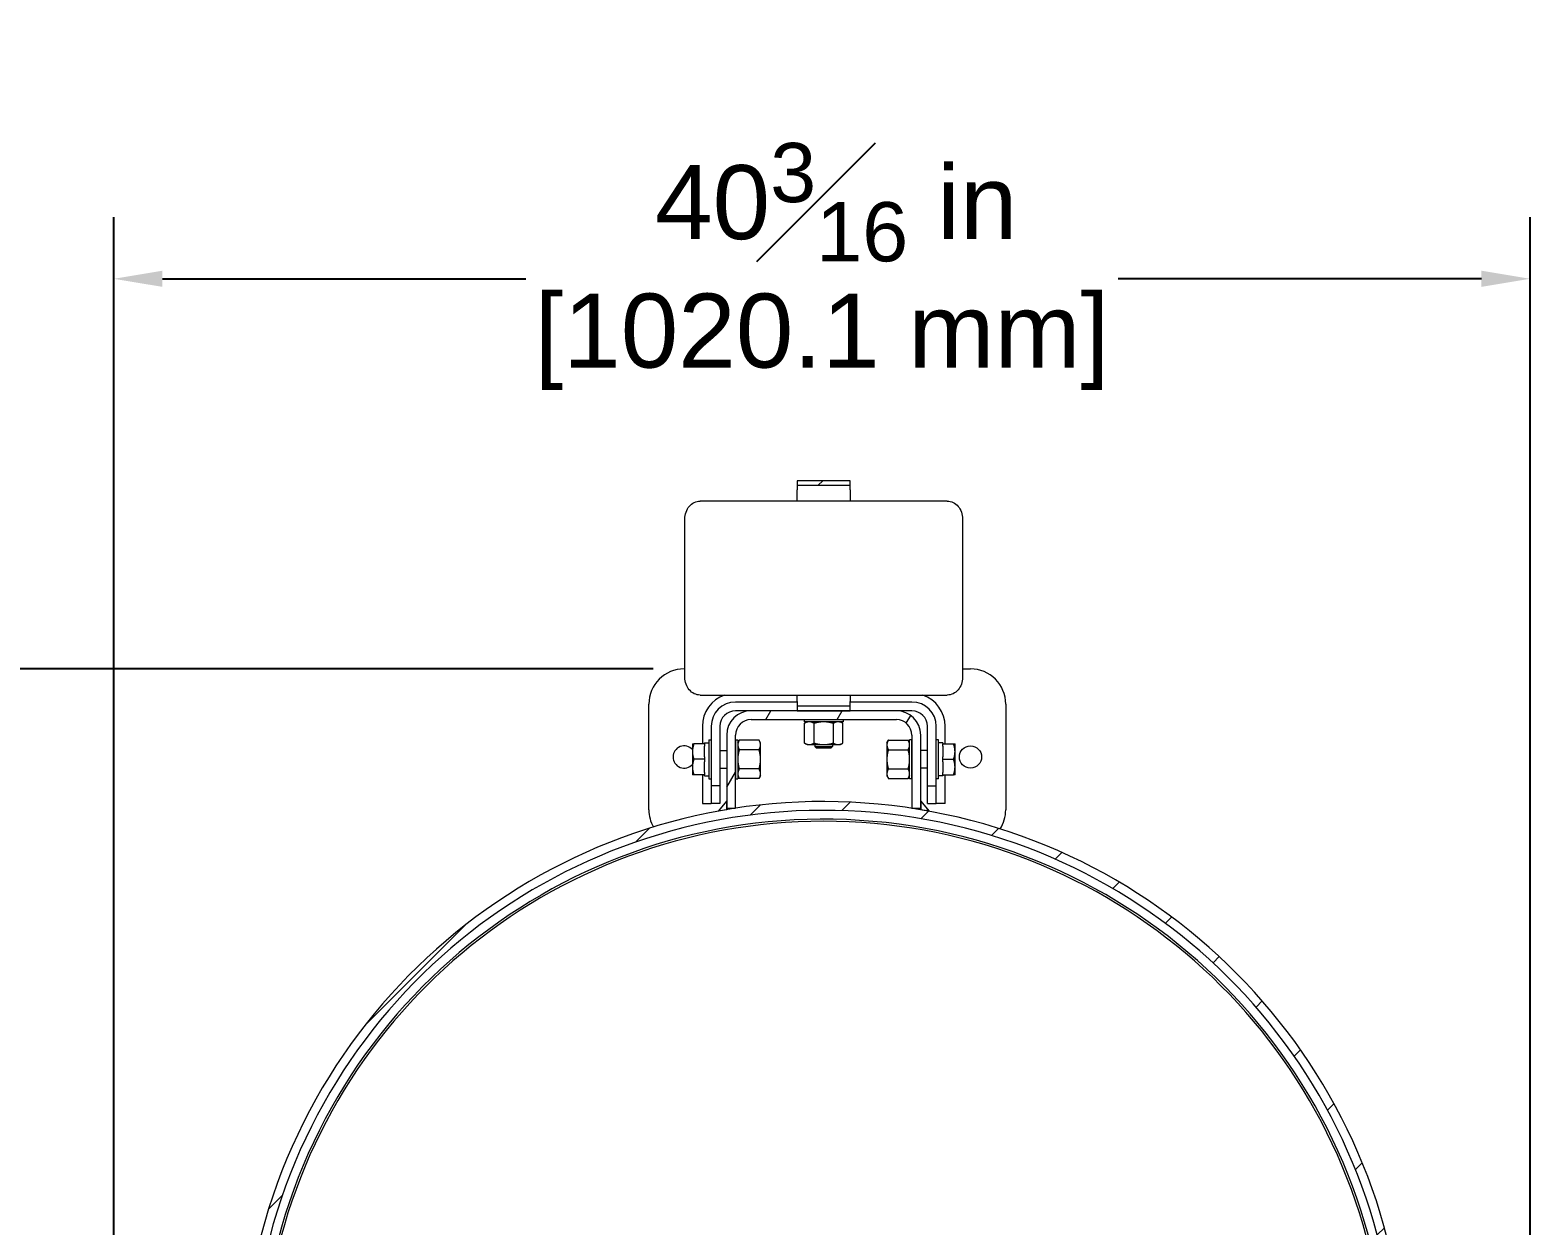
# Model space of a CAD drawing. Header units: inches. Extents: x 17 to 469, y 7 to 301.
# Drawn here: x 202.15 to 244.69, y 210.94 to 244.85 of the extents above; entities that cross this region are included whole.
import ezdxf

# ---------------------------------------------------------------- set-up
doc = ezdxf.new("R2010")
doc.units = ezdxf.units.IN
doc.header["$LTSCALE"] = 14
doc.header["$MEASUREMENT"] = 0
for name, color, linetype, lineweight in [('Dimension (ANSI)', 7, 'Continuous', 25), ('Hatch', 7, 'Continuous', 18), ('Visible', 7, 'Continuous', 18)]:
    doc.layers.add(name, color=color, linetype=linetype, lineweight=lineweight)
doc.styles.add('MEMCOR Medium', font='arial.ttf')
doc.dimstyles.new('Default (ANSI)', dxfattribs={"dimscale": 14, "dimtxt": 0.15, "dimasz": 0.098425, "dimexe": 0.125, "dimexo": 0.0625, "dimgap": 0.031496, "dimtad": 0, "dimtih": 1, "dimtoh": 1, "dimdec": 4, "dimrnd": 1e-08, "dimzin": 3, "dimdsep": 46, "dimlunit": 5, "dimtxsty": 'MEMCOR Medium', "dimcen": 0.09, "dimdle": 0.393701, "dimclrd": 256, "dimclre": 256, "dimclrt": 256, "dimadec": 0, "dimazin": 1, "dimtfac": 0.8, "dimtofl": 0, "dimtmove": 0, "dimatfit": 3, "dimfxl": 1, "dimfrac": 1, "dimtolj": 1, "dimtzin": 4, "dimlwd": -1, "dimlwe": -1, "dimarcsym": 0})

# ---------------------------------------------------------------- blocks, each defined once
blk = doc.blocks.new('*D30')
at = {"layer": 'Defpoints', "color": 0, "transparency": 16777216}
for p in [(244.691, 237.789), (204.529, 200.792), (244.691, 200.616)]:
    blk.add_point(p, dxfattribs=at)
at = {"layer": 'Dimension (ANSI)', "transparency": 16777216}
for p, q in [((204.529, 201.667), (204.529, 239.539)), ((244.691, 201.491), (244.691, 239.539)), ((205.907, 237.789), (216.211, 237.789)), ((243.313, 237.789), (233.009, 237.789))]:
    blk.add_line(p, q, dxfattribs=at)
for points in [[(205.907, 238.019), (205.907, 237.56), (204.529, 237.789)], [(243.313, 238.019), (243.313, 237.56), (244.691, 237.789)]]:
    blk.add_solid(points, dxfattribs=at)
at = {"layer": 'Dimension (ANSI)', "transparency": 16777216, "char_height": 2.1, "attachment_point": 5, "style": 'MEMCOR Medium'}
for s, insert in [('\\A1; 40{\\H0.8x;\\S3#16;} in', (224.61, 239.964)), ('\\A1;[1020.1 mm]', (224.61, 236.003))]:
    blk.add_mtext(s, dxfattribs=dict(at, insert=insert))
blk = doc.blocks.new('*D31')
at = {"layer": 'Defpoints', "color": 0, "transparency": 16777216}
for p in [(191.754, 226.72), (220.702, 226.72), (209.589, 192.028)]:
    blk.add_point(p, dxfattribs=at)
at = {"layer": 'Dimension (ANSI)', "transparency": 16777216}
for p, q in [((219.827, 226.72), (190.004, 226.72)), ((191.754, 225.343), (191.754, 213.322)), ((191.754, 193.406), (191.754, 205.427)), ((208.714, 192.028), (190.004, 192.028))]:
    blk.add_line(p, q, dxfattribs=at)
for points in [[(191.524, 225.343), (191.983, 225.343), (191.754, 226.72)], [(191.524, 193.406), (191.983, 193.406), (191.754, 192.028)]]:
    blk.add_solid(points, dxfattribs=at)
at = {"layer": 'Dimension (ANSI)', "transparency": 16777216, "char_height": 2.1, "attachment_point": 5, "style": 'MEMCOR Medium'}
for s, insert in [('\\A1; 34{\\H0.8x;\\S11#16;} in', (191.754, 211.535)), ('\\A1;[881.2 mm]', (191.754, 207.587))]:
    blk.add_mtext(s, dxfattribs=dict(at, insert=insert))

msp = doc.modelspace()

# ---------------------------------------------------------------- hatches: boundary and pattern name
at = {"layer": 'Hatch'}
h = msp.add_hatch(dxfattribs=at)
h.set_pattern_fill('ANSI31', color=256, scale=14, style=0)
h.paths.add_polyline_path([(223.91078, 225.53046), (225.41078, 225.53046), (225.41078, 225.66046), (223.91078, 225.66046)])
h.paths.add_polyline_path([(223.91078, 232.05938), (223.91078, 231.92938), (225.41078, 231.92938), (225.41078, 232.05938)])
h = msp.add_hatch(dxfattribs=at)
h.set_pattern_fill('ANSI31', color=256, scale=14, angle=15, style=0)
edge = h.paths.add_edge_path()
edge.add_line((227.16078, 222.7644), (227.41078, 222.7644))
edge.add_line((227.41078, 222.7644), (227.41078, 222.97411))
edge.add_line((227.41078, 222.97411), (227.41078, 224.84046))
edge.add_ellipse((226.72078, 224.84046), major_axis=(0, 0.69), ratio=1, start_angle=270, end_angle=360)
edge.add_line((226.72078, 225.53046), (225.41078, 225.53046))
edge.add_line((225.41078, 225.53046), (223.91078, 225.53046))
edge.add_line((223.91078, 225.53046), (222.60078, 225.53046))
edge.add_ellipse((222.60078, 224.84046), major_axis=(-0.69, 0), ratio=1, start_angle=270, end_angle=360)
edge.add_line((221.91078, 224.84046), (221.91078, 222.97411))
edge.add_line((221.91078, 222.97411), (221.91078, 222.7644))
edge.add_line((221.91078, 222.7644), (222.16078, 222.7644))
edge.add_line((222.16078, 222.7644), (222.16078, 224.84046))
edge.add_ellipse((222.60078, 224.84046), major_axis=(0, 0.44), ratio=1, start_angle=0, end_angle=90, ccw=False)
edge.add_line((222.60078, 225.28046), (226.72078, 225.28046))
edge.add_ellipse((226.72078, 224.84046), major_axis=(0.44, 0), ratio=1, start_angle=0, end_angle=90, ccw=False)
edge.add_line((227.16078, 224.84046), (227.16078, 222.7644))
h = msp.add_hatch(dxfattribs=at)
h.set_pattern_fill('ANSI31', color=256, scale=14, style=0)
edge = h.paths.add_edge_path()
edge.add_spline(control_points=[(241.1011, 206.45314), (241.06948, 206.42139), (241.03771, 206.38978), (240.97401, 206.32694), (240.94207, 206.2957), (240.90999, 206.2646)], knot_values=[-0.68189673, -0.68189673, -0.68189673, -0.68189673, -0.34045385, -0.34045385, 0, 0, 0, 0], degree=3, periodic=0)
edge.add_ellipse((224.66078, 206.45457), major_axis=(-0.18997, -16.2492), ratio=1, start_angle=25.201451, end_angle=90, ccw=False)
edge.add_line((231.40784, 191.67113), (231.40784, 191.39676))
edge.add_ellipse((224.66078, 206.45457), major_axis=(15.05781, 6.74705), ratio=1, start_angle=270, end_angle=270.918186)
edge.add_ellipse((224.66078, 206.45457), major_axis=(14.94776, 6.98748), ratio=1, start_angle=270, end_angle=294.48378)
edge.add_ellipse((224.66078, 206.45457), major_axis=(10.70777, 12.55404), ratio=1, start_angle=270, end_angle=270.86811)
edge.add_ellipse((224.66078, 206.45457), major_axis=(10.51634, 12.71483), ratio=1, start_angle=270, end_angle=289.187766)
edge.add_ellipse((224.66078, 206.45457), major_axis=(5.7532, 15.46483), ratio=1, start_angle=270, end_angle=270.86811)
edge.add_ellipse((224.66078, 206.45457), major_axis=(5.51823, 15.55022), ratio=1, start_angle=270, end_angle=289.533007)
edge.add_line((241.1611, 206.45313), (241.1011, 206.45314))
edge = h.paths.add_edge_path()
edge.add_spline(control_points=[(240.90999, 206.64455), (240.94207, 206.61345), (240.97401, 206.58221), (241.03771, 206.51936), (241.06948, 206.48775), (241.1011, 206.45601)], knot_values=[-0.6818968, -0.6818968, -0.6818968, -0.6818968, -0.34144291, -0.34144291, 0, 0, 0, 0], degree=3, periodic=0)
edge.add_line((241.1011, 206.45601), (241.1611, 206.45601))
edge.add_ellipse((224.66078, 206.45457), major_axis=(-0.00144, 16.50032), ratio=1, start_angle=270, end_angle=349.533007)
edge.add_ellipse((224.66078, 206.45457), major_axis=(-16.22601, 2.99618), ratio=1, start_angle=270, end_angle=270.86811)
edge.add_ellipse((224.66078, 206.45457), major_axis=(-16.26954, 2.75), ratio=1, start_angle=270, end_angle=289.187766)
edge.add_ellipse((224.66078, 206.45457), major_axis=(-16.26954, -2.75), ratio=1, start_angle=270, end_angle=270.86811)
edge.add_ellipse((224.66078, 206.45457), major_axis=(-16.22601, -2.99618), ratio=1, start_angle=270, end_angle=369.076015)
edge.add_ellipse((224.66078, 206.45457), major_axis=(5.51823, -15.55022), ratio=1, start_angle=270, end_angle=270.86811)
edge.add_ellipse((224.66078, 206.45457), major_axis=(5.7532, -15.46483), ratio=1, start_angle=270, end_angle=289.187766)
edge.add_ellipse((224.66078, 206.45457), major_axis=(10.51634, -12.71483), ratio=1, start_angle=270, end_angle=270.86811)
edge.add_ellipse((224.66078, 206.45457), major_axis=(10.70777, -12.55404), ratio=1, start_angle=270, end_angle=294.48378)
edge.add_ellipse((224.66078, 206.45457), major_axis=(14.94776, -6.98748), ratio=1, start_angle=270, end_angle=270.918186)
edge.add_line((217.91373, 191.39676), (217.91373, 191.67113))
edge.add_ellipse((224.66078, 206.45457), major_axis=(-14.78344, 6.74705), ratio=1, start_angle=205.201451, end_angle=450, ccw=False)
h = msp.add_hatch(dxfattribs=at)
h.set_pattern_fill('ANSI31', color=256, scale=14, angle=15, style=0)
edge = h.paths.add_edge_path()
edge.add_line((231.40784, 191.39676), (231.40784, 191.26457))
edge.add_line((231.40784, 191.26457), (231.40784, 191.13332))
edge.add_spline(control_points=[(231.40784, 191.13332), (231.44787, 191.1956), (231.48996, 191.26094), (231.56146, 191.37192), (231.60828, 191.44461), (231.64827, 191.50681)], knot_values=[-1.20600069, -1.20600069, -1.20600069, -1.20600069, -0.5634859, -0.5634859, 0, 0, 0, 0], degree=3, periodic=0)
edge.add_ellipse((224.66078, 206.45457), major_axis=(-14.94776, -6.98748), ratio=1, start_angle=89.081814, end_angle=90, ccw=False)
edge = h.paths.add_edge_path()
edge.add_spline(control_points=[(217.6733, 191.50681), (217.70301, 191.46021), (217.73339, 191.41308), (217.77331, 191.3513), (217.78412, 191.33458), (217.83372, 191.25791), (217.87393, 191.19575), (217.91373, 191.13332)], knot_values=[-1.08547293, -1.08547293, -1.08547293, -1.08547293, -0.69584375, -0.69584375, -0.5641112, -0.5641112, 0, 0, 0, 0], degree=3, periodic=0)
edge.add_line((217.91373, 191.13332), (217.91373, 191.26457))
edge.add_line((217.91373, 191.26457), (217.91373, 191.39676))
edge.add_ellipse((224.66078, 206.45457), major_axis=(-15.05781, 6.74705), ratio=1, start_angle=89.081814, end_angle=90, ccw=False)
edge = h.paths.add_edge_path()
edge.add_line((221.91078, 222.72411), (221.91078, 222.7644))
edge.add_line((221.91078, 222.7644), (221.91078, 222.97411))
edge.add_line((221.91078, 222.97411), (221.6646, 222.68058))
edge.add_ellipse((224.66078, 206.45457), major_axis=(16.22601, 2.99618), ratio=1, start_angle=89.13189, end_angle=90, ccw=False)
edge = h.paths.add_edge_path()
edge.add_line((237.21483, 195.7468), (237.59212, 195.81323))
edge.add_line((237.59212, 195.81323), (237.41051, 195.91809))
edge.add_line((237.41051, 195.91809), (237.37562, 195.93823))
edge.add_ellipse((224.66078, 206.45457), major_axis=(-10.51634, -12.71483), ratio=1, start_angle=89.13189, end_angle=90, ccw=False)
edge = h.paths.add_edge_path()
edge.add_line((240.12562, 200.70137), (240.16051, 200.68123))
edge.add_line((240.16051, 200.68123), (240.34212, 200.57637))
edge.add_line((240.34212, 200.57637), (240.21101, 200.93634))
edge.add_ellipse((224.66078, 206.45457), major_axis=(-5.51823, -15.55022), ratio=1, start_angle=89.13189, end_angle=90, ccw=False)
edge = h.paths.add_edge_path()
edge.add_line((209.11056, 200.93634), (208.97944, 200.57637))
edge.add_line((208.97944, 200.57637), (209.16106, 200.68123))
edge.add_line((209.16106, 200.68123), (209.19595, 200.70137))
edge.add_ellipse((224.66078, 206.45457), major_axis=(-5.7532, 15.46483), ratio=1, start_angle=89.13189, end_angle=90, ccw=False)
edge = h.paths.add_edge_path()
edge.add_line((227.41078, 222.97411), (227.41078, 222.7644))
edge.add_line((227.41078, 222.7644), (227.41078, 222.72411))
edge.add_ellipse((224.66078, 206.45457), major_axis=(16.26954, -2.75), ratio=1, start_angle=89.13189, end_angle=90, ccw=False)
edge.add_line((227.65696, 222.68058), (227.41078, 222.97411))
edge = h.paths.add_edge_path()
edge.add_line((211.94595, 195.93823), (211.91106, 195.91809))
edge.add_line((211.91106, 195.91809), (211.72944, 195.81323))
edge.add_line((211.72944, 195.81323), (212.10674, 195.7468))
edge.add_ellipse((224.66078, 206.45457), major_axis=(-10.70777, 12.55404), ratio=1, start_angle=89.13189, end_angle=90, ccw=False)

# ---------------------------------------------------------------- linework, layer by layer
at = {"layer": 'Visible'}
for p, q in [((223.91078, 232.05938), (223.91078, 231.92938)), ((225.41078, 232.05938), (223.91078, 232.05938)), ((223.91078, 231.92938), (225.41078, 231.92938)), ((223.91078, 231.92938), (223.91078, 231.79938)), ((225.41078, 231.92938), (225.41078, 232.05938)), ((225.41078, 231.79938), (225.41078, 231.92938)), ((228.16592, 231.47846), (221.15564, 231.47846)), ((223.91078, 231.47846), (223.91078, 231.79938)), ((225.41078, 231.79938), (225.41078, 231.47846)), ((220.72389, 226.47846), (220.72389, 230.97846)), ((228.59768, 230.97846), (228.59768, 226.47846)), ((220.70249, 226.72046), (220.72389, 226.72046)), ((228.59768, 226.72046), (228.82249, 226.72046)), ((221.15564, 225.97846), (228.16592, 225.97846)), ((223.91078, 225.79046), (223.91078, 225.97846)), ((225.41078, 225.97846), (225.41078, 225.79046)), ((219.70249, 222.72046), (219.70249, 225.72046)), ((223.91078, 225.78046), (222.15908, 225.78046)), ((222.60078, 225.53046), (222.15908, 225.53046)), ((226.72078, 225.53046), (222.60078, 225.53046)), ((223.91078, 225.79046), (223.91078, 225.66046)), ((225.41078, 225.66046), (223.91078, 225.66046)), ((223.91078, 225.66046), (223.91078, 225.53046)), ((223.91078, 225.53046), (225.41078, 225.53046)), ((225.41078, 225.66046), (225.41078, 225.79046)), ((227.16249, 225.78046), (225.41078, 225.78046)), ((225.41078, 225.53046), (225.41078, 225.66046)), ((227.16249, 225.53046), (226.72078, 225.53046)), ((229.82249, 225.72046), (229.82249, 222.72046)), ((221.21908, 225.09046), (221.21908, 224.59125)), ((221.46908, 225.09046), (221.46908, 223.40375)), ((221.71908, 225.09046), (221.71908, 223.40375)), ((222.60078, 225.28046), (226.72078, 225.28046)), ((224.1096, 225.28046), (224.1096, 225.21747)), ((225.21197, 225.21747), (224.1096, 225.21747)), ((224.18834, 225.21747), (224.11526, 225.17527)), ((224.11526, 224.61399), (224.11526, 225.17527)), ((224.38802, 224.61399), (224.38802, 225.17527)), ((224.93355, 224.61399), (224.93355, 225.17527)), ((225.13322, 225.21747), (225.20631, 225.17527)), ((225.20631, 224.61399), (225.20631, 225.17527)), ((225.21197, 225.28046), (225.21197, 225.21747)), ((227.60249, 223.40375), (227.60249, 225.09046)), ((227.85249, 223.40375), (227.85249, 225.09046)), ((228.10249, 224.59125), (228.10249, 225.09046)), ((221.28109, 224.59125), (221.28109, 224.6251)), ((221.28109, 224.6251), (221.40609, 224.6251)), ((221.40609, 224.70493), (221.40609, 223.60257)), ((221.40609, 224.70493), (221.46908, 224.70493)), ((221.91078, 224.84046), (221.91078, 222.7644)), ((222.16078, 222.7644), (222.16078, 224.84046)), ((222.16108, 224.70493), (222.16108, 223.60257)), ((222.16108, 224.70493), (222.22407, 224.70493)), ((222.22407, 224.70493), (222.22407, 223.60257)), ((222.22407, 224.62619), (222.26627, 224.69928)), ((222.82754, 224.69928), (222.26627, 224.69928)), ((222.86974, 224.62619), (222.82754, 224.69928)), ((222.86974, 224.5629), (222.86974, 224.62619)), ((224.18834, 224.5718), (224.11526, 224.61399)), ((225.13322, 224.5718), (225.20631, 224.61399)), ((226.45183, 224.62619), (226.49403, 224.69928)), ((226.45183, 224.62619), (226.45183, 224.5629)), ((226.49403, 224.69928), (227.0553, 224.69928)), ((227.0975, 224.62619), (227.0553, 224.69928)), ((227.0975, 223.60257), (227.0975, 224.70493)), ((227.16049, 224.70493), (227.0975, 224.70493)), ((227.16049, 223.60257), (227.16049, 224.70493)), ((227.16078, 224.84046), (227.16078, 222.7644)), ((227.41078, 222.7644), (227.41078, 224.84046)), ((227.91548, 224.70493), (227.85249, 224.70493)), ((227.91548, 223.60257), (227.91548, 224.70493)), ((228.04048, 224.6202), (227.91548, 224.6202)), ((228.04048, 224.6202), (228.04048, 224.59125)), ((220.93734, 224.59125), (220.93734, 224.3725)), ((220.93734, 224.3725), (220.93734, 223.935)), ((221.28109, 224.59125), (220.97641, 224.59125)), ((221.28109, 224.59125), (221.28109, 224.5244)), ((221.28109, 224.2206), (221.28109, 224.5244)), ((221.28109, 224.2206), (221.28109, 224.15375)), ((221.71908, 224.40375), (221.91078, 224.40375)), ((222.16078, 224.40375), (222.16108, 224.40375)), ((222.82754, 224.42652), (222.26627, 224.42652)), ((222.86974, 224.15375), (222.86974, 224.5629)), ((224.18834, 224.5718), (224.25164, 224.5718)), ((224.25164, 224.5718), (224.66078, 224.5718)), ((224.41078, 224.5718), (224.41078, 224.51425)), ((224.41078, 224.51425), (224.91078, 224.51425)), ((224.45658, 224.46845), (224.41078, 224.51425)), ((224.86498, 224.46845), (224.45658, 224.46845)), ((224.66078, 224.5718), (225.06993, 224.5718)), ((224.86498, 224.46845), (224.91078, 224.51425)), ((224.91078, 224.5718), (224.91078, 224.51425)), ((225.06993, 224.5718), (225.13322, 224.5718)), ((226.45183, 224.5629), (226.45183, 224.15375)), ((226.49403, 224.42652), (227.0553, 224.42652)), ((227.16078, 224.40375), (227.16049, 224.40375)), ((227.60249, 224.40375), (227.41078, 224.40375)), ((228.04048, 224.5244), (228.04048, 224.59125)), ((228.04048, 224.59125), (228.34516, 224.59125)), ((228.04048, 224.5244), (228.04048, 224.2206)), ((228.04048, 224.15375), (228.04048, 224.2206)), ((228.38423, 224.3725), (228.38423, 224.59125)), ((228.38423, 223.935), (228.38423, 224.3725)), ((220.93734, 223.935), (220.93734, 223.71625)), ((221.28109, 224.15375), (220.97641, 224.15375)), ((221.28109, 224.15375), (221.28109, 224.0869)), ((221.28109, 223.7831), (221.28109, 224.0869)), ((221.28109, 223.7831), (221.28109, 223.71625)), ((221.71908, 223.90375), (221.91078, 223.90375)), ((222.16078, 223.90375), (222.16108, 223.90375)), ((222.82754, 223.88099), (222.26627, 223.88099)), ((222.86974, 223.74461), (222.86974, 224.15375)), ((226.45183, 224.15375), (226.45183, 223.74461)), ((226.49403, 223.88099), (227.0553, 223.88099)), ((227.16078, 223.90375), (227.16049, 223.90375)), ((227.60249, 223.90375), (227.41078, 223.90375)), ((228.04048, 224.0869), (228.04048, 224.15375)), ((228.04048, 224.15375), (228.34516, 224.15375)), ((228.04048, 224.0869), (228.04048, 223.7831)), ((228.04048, 223.71625), (228.04048, 223.7831)), ((228.38423, 223.71625), (228.38423, 223.935)), ((221.28109, 223.71625), (220.97641, 223.71625)), ((221.21908, 223.71625), (221.21908, 222.90375)), ((221.28109, 223.6873), (221.28109, 223.71625)), ((221.28109, 223.6873), (221.40609, 223.6873)), ((221.40609, 223.60257), (221.46908, 223.60257)), ((221.46908, 223.40375), (221.46908, 222.90375)), ((221.71908, 223.40375), (221.46908, 223.40375)), ((221.71908, 223.40375), (221.71908, 222.90375)), ((222.16108, 223.60257), (222.22407, 223.60257)), ((222.22407, 223.68131), (222.26627, 223.60822)), ((222.82754, 223.60822), (222.26627, 223.60822)), ((222.86974, 223.68131), (222.82754, 223.60822)), ((222.86974, 223.68131), (222.86974, 223.74461)), ((226.45183, 223.74461), (226.45183, 223.68131)), ((226.45183, 223.68131), (226.49403, 223.60822)), ((226.49403, 223.60822), (227.0553, 223.60822)), ((227.0975, 223.68131), (227.0553, 223.60822)), ((227.16049, 223.60257), (227.0975, 223.60257)), ((227.60249, 222.90375), (227.60249, 223.40375)), ((227.60249, 223.40375), (227.85249, 223.40375)), ((227.91548, 223.60257), (227.85249, 223.60257)), ((227.85249, 222.90375), (227.85249, 223.40375)), ((228.04048, 223.6824), (227.91548, 223.6824)), ((228.04048, 223.71625), (228.34516, 223.71625)), ((228.04048, 223.71625), (228.04048, 223.6824)), ((228.10249, 222.90375), (228.10249, 223.71625)), ((221.91078, 222.97411), (221.6646, 222.68058)), ((221.91078, 222.72411), (221.91078, 222.97411)), ((227.41078, 222.97411), (227.41078, 222.72411)), ((227.65696, 222.68058), (227.41078, 222.97411)), ((221.21908, 222.90375), (221.46908, 222.90375)), ((221.71908, 222.90375), (221.46908, 222.90375)), ((221.91078, 222.7644), (222.16078, 222.7644)), ((227.16078, 222.7644), (227.41078, 222.7644)), ((227.60249, 222.90375), (227.85249, 222.90375)), ((228.10249, 222.90375), (227.85249, 222.90375))]:
    msp.add_line(p, q, dxfattribs=at)
msp.add_circle((228.82249, 224.22046), 0.315, dxfattribs=at)
for centre, radius, start, end in [((220.70249, 225.72046), 1, 90, 180), ((228.82249, 225.72046), 1, 0, 90), ((222.15908, 225.09046), 0.94, 109.146882, 180), ((227.16249, 225.09046), 0.94, 0, 70.853118), ((222.15908, 225.09046), 0.69, 90, 180), ((222.15908, 225.09046), 0.44, 90, 180), ((222.60078, 224.84046), 0.69, 90, 180), ((226.72078, 224.84046), 0.69, 0, 90), ((227.16249, 225.09046), 0.69, 0, 90), ((227.16249, 225.09046), 0.44, 0, 90), ((222.60078, 224.84046), 0.44, 90, 180), ((226.72078, 224.84046), 0.44, 0, 90), ((220.70249, 224.22046), 0.315, 41.794475, 318.205525), ((224.66078, 206.45457), 16.50032, 0.005, 245.863958), ((224.66078, 206.45457), 16.25032, 0.669834, 245.468383), ((220.70249, 222.72046), 1, 180, 209.246895), ((224.66078, 206.45457), 16.50032, 99.593883, 100.461993), ((224.66078, 206.45457), 16.50032, 79.538007, 80.406117), ((228.82249, 222.72046), 1, 327.178159, 0), ((224.66078, 206.45457), 16.00032, 0.669834, 249.632823), ((224.66078, 206.45457), 15.94, 289.774936, 250.225064)]:
    msp.add_arc(centre, radius, start, end, dxfattribs=at)
for points, knots in [([(220.72389, 230.97846), (220.72389, 231.04124), (220.73448, 231.10821), (220.77776, 231.2314), (220.81047, 231.28762), (220.8865, 231.37644), (220.9349, 231.41494), (221.04182, 231.46594), (221.10036, 231.47846), (221.15564, 231.47846)], [3.83284768, 3.83284768, 3.83284768, 3.83284768, 4.3112545, 4.3112545, 4.78966133, 4.78966133, 5.26851574, 5.26851574, 5.74737015, 5.74737015, 5.74737015, 5.74737015]), ([(228.16592, 231.47846), (228.2212, 231.47846), (228.27975, 231.46594), (228.38667, 231.41494), (228.43507, 231.37644), (228.5111, 231.28762), (228.54381, 231.2314), (228.58709, 231.10821), (228.59768, 231.04124), (228.59768, 230.97846)], [5.7511729, 5.7511729, 5.7511729, 5.7511729, 6.23002731, 6.23002731, 6.70888172, 6.70888172, 7.18728854, 7.18728854, 7.66569537, 7.66569537, 7.66569537, 7.66569537]), ([(221.15564, 225.97846), (221.10036, 225.97846), (221.04182, 225.99098), (220.9349, 226.04198), (220.8865, 226.08047), (220.81047, 226.1693), (220.77776, 226.22552), (220.73448, 226.34871), (220.72389, 226.41568), (220.72389, 226.47846)], [1.91832521, 1.91832521, 1.91832521, 1.91832521, 2.39717963, 2.39717963, 2.87603404, 2.87603404, 3.35444086, 3.35444086, 3.83284768, 3.83284768, 3.83284768, 3.83284768]), ([(228.59768, 226.47846), (228.59768, 226.41568), (228.58709, 226.34871), (228.54381, 226.22552), (228.5111, 226.1693), (228.43507, 226.08047), (228.38667, 226.04198), (228.27975, 225.99098), (228.2212, 225.97846), (228.16592, 225.97846)], [7.66569537, 7.66569537, 7.66569537, 7.66569537, 8.14410219, 8.14410219, 8.62250901, 8.62250901, 9.10136342, 9.10136342, 9.58021783, 9.58021783, 9.58021783, 9.58021783])]:
    msp.add_open_spline(points, degree=3, knots=knots, dxfattribs=at)
for points, weights in [([(224.25164, 225.21747), (224.18834, 225.21747), (224.11526, 225.17527)], [1, 1.0379548493, 1]), ([(224.38802, 225.17527), (224.31493, 225.21747), (224.25164, 225.21747)], [1, 1.0379548493, 1]), ([(224.66078, 225.21747), (224.53419, 225.21747), (224.38802, 225.17527)], [1, 1.0379548493, 1]), ([(224.93355, 225.17527), (224.78737, 225.21747), (224.66078, 225.21747)], [1, 1.0379548493, 1]), ([(225.06993, 225.21747), (225.00663, 225.21747), (224.93355, 225.17527)], [1, 1.0379548493, 1]), ([(225.20631, 225.17527), (225.13322, 225.21747), (225.06993, 225.21747)], [1, 1.0379548493, 1]), ([(222.26627, 224.69928), (222.22407, 224.62619), (222.22407, 224.5629)], [1, 1.0379548493, 1]), ([(222.86974, 224.5629), (222.86974, 224.62619), (222.82754, 224.69928)], [1, 1.0379548493, 1]), ([(224.11526, 224.61399), (224.18834, 224.5718), (224.25164, 224.5718)], [1, 1.0379548493, 1]), ([(224.25164, 224.5718), (224.31493, 224.5718), (224.38802, 224.61399)], [1, 1.0379548493, 1]), ([(224.38802, 224.61399), (224.53419, 224.5718), (224.66078, 224.5718)], [1, 1.0379548493, 1]), ([(224.66078, 224.5718), (224.78737, 224.5718), (224.93355, 224.61399)], [1, 1.0379548493, 1]), ([(224.93355, 224.61399), (225.00663, 224.5718), (225.06993, 224.5718)], [1, 1.0379548493, 1]), ([(225.06993, 224.5718), (225.13322, 224.5718), (225.20631, 224.61399)], [1, 1.0379548493, 1]), ([(226.49403, 224.69928), (226.45183, 224.62619), (226.45183, 224.5629)], [1, 1.0379548493, 1]), ([(227.0975, 224.5629), (227.0975, 224.62619), (227.0553, 224.69928)], [1, 1.0379548493, 1]), ([(220.93734, 224.59125), (220.93734, 224.59125), (220.97641, 224.59125)], [1, 1.04314139574, 1.01001874936]), ([(220.97641, 224.59125), (220.93734, 224.47402), (220.93734, 224.3725)], [1.01001874936, 1.04314139574, 1]), ([(220.93734, 224.3725), (220.93734, 224.27098), (220.97641, 224.15375)], [1, 1.04314139574, 1.01001874936]), ([(222.22407, 224.5629), (222.22407, 224.4996), (222.26627, 224.42652)], [1, 1.0379548493, 1]), ([(222.26627, 224.42652), (222.22407, 224.28034), (222.22407, 224.15375)], [1, 1.0379548493, 1]), ([(222.82754, 224.42652), (222.86974, 224.4996), (222.86974, 224.5629)], [1, 1.0379548493, 1]), ([(222.86974, 224.15375), (222.86974, 224.28034), (222.82754, 224.42652)], [1, 1.0379548493, 1]), ([(226.45183, 224.5629), (226.45183, 224.4996), (226.49403, 224.42652)], [1, 1.0379548493, 1]), ([(226.49403, 224.42652), (226.45183, 224.28034), (226.45183, 224.15375)], [1, 1.0379548493, 1]), ([(227.0553, 224.42652), (227.0975, 224.4996), (227.0975, 224.5629)], [1, 1.0379548493, 1]), ([(227.0975, 224.15375), (227.0975, 224.28034), (227.0553, 224.42652)], [1, 1.0379548493, 1]), ([(228.34516, 224.59125), (228.38423, 224.59125), (228.38423, 224.59125)], [1.01001874936, 1.04314139574, 1]), ([(228.38423, 224.3725), (228.38423, 224.47402), (228.34516, 224.59125)], [1, 1.04314139574, 1.01001874936]), ([(228.34516, 224.15375), (228.38423, 224.27098), (228.38423, 224.3725)], [1.01001874936, 1.04314139574, 1]), ([(220.97641, 224.15375), (220.93734, 224.03652), (220.93734, 223.935)], [1.01001874936, 1.04314139574, 1]), ([(220.93734, 223.935), (220.93734, 223.83348), (220.97641, 223.71625)], [1, 1.04314139574, 1.01001874936]), ([(222.22407, 224.15375), (222.22407, 224.02716), (222.26627, 223.88099)], [1, 1.0379548493, 1]), ([(222.26627, 223.88099), (222.22407, 223.8079), (222.22407, 223.74461)], [1, 1.0379548493, 1]), ([(222.82754, 223.88099), (222.86974, 224.02716), (222.86974, 224.15375)], [1, 1.0379548493, 1]), ([(222.86974, 223.74461), (222.86974, 223.8079), (222.82754, 223.88099)], [1, 1.0379548493, 1]), ([(226.45183, 224.15375), (226.45183, 224.02716), (226.49403, 223.88099)], [1, 1.0379548493, 1]), ([(226.49403, 223.88099), (226.45183, 223.8079), (226.45183, 223.74461)], [1, 1.0379548493, 1]), ([(227.0553, 223.88099), (227.0975, 224.02716), (227.0975, 224.15375)], [1, 1.0379548493, 1]), ([(227.0975, 223.74461), (227.0975, 223.8079), (227.0553, 223.88099)], [1, 1.0379548493, 1]), ([(228.38423, 223.935), (228.38423, 224.03652), (228.34516, 224.15375)], [1, 1.04314139574, 1.01001874936]), ([(228.34516, 223.71625), (228.38423, 223.83348), (228.38423, 223.935)], [1.01001874936, 1.04314139574, 1]), ([(220.97641, 223.71625), (220.93734, 223.71625), (220.93734, 223.71625)], [1.01001874936, 1.04314139574, 1]), ([(222.22407, 223.74461), (222.22407, 223.68131), (222.26627, 223.60822)], [1, 1.0379548493, 1]), ([(222.82754, 223.60822), (222.86974, 223.68131), (222.86974, 223.74461)], [1, 1.0379548493, 1]), ([(226.45183, 223.74461), (226.45183, 223.68131), (226.49403, 223.60822)], [1, 1.0379548493, 1]), ([(227.0553, 223.60822), (227.0975, 223.68131), (227.0975, 223.74461)], [1, 1.0379548493, 1]), ([(228.38423, 223.71625), (228.38423, 223.71625), (228.34516, 223.71625)], [1, 1.04314139574, 1.01001874936])]:
    msp.add_rational_spline(points, weights, degree=2, dxfattribs=at)

# ---------------------------------------------------------------- dimensions: what is measured, and where the dimension line sits
at = {"layer": 'Dimension (ANSI)'}
for base, p1, p2, angle, text, override, picture, middle in [((244.6907, 237.78928), (204.52916, 200.7918), (244.6907, 200.61564), 180, ' <> in\\X[1020.1 mm]', {"dimgap": 0.031496, "dimtih": 0, "dimtoh": 0, "dimdec": 4, "dimpost": '', "dimtol": 0, "dimlim": 0, "dimtp": 0, "dimtm": 0, "dimtdec": 2, "dimatfit": 1}, '*D30', (224.60993, 237.78928)), ((191.7538, 226.72046), (209.58916, 192.02762), (220.70249, 226.72046), 270, ' <> in\\X[881.2 mm]', {"dimgap": 0.031496, "dimdec": 4, "dimpost": '', "dimtol": 0, "dimlim": 0, "dimtp": 0, "dimtm": 0, "dimtdec": 2, "dimatfit": 1}, '*D31', (191.7538, 209.37404))]:
    dim = msp.add_linear_dim(base=base, p1=p1, p2=p2, angle=angle, text=text, dimstyle='Default (ANSI)', override=override, dxfattribs=at)
    dim.commit()
    dim.dimension.update_dxf_attribs({"geometry": picture, "text_midpoint": middle, "dimtype": 160})

doc.saveas('drawing.dxf')
